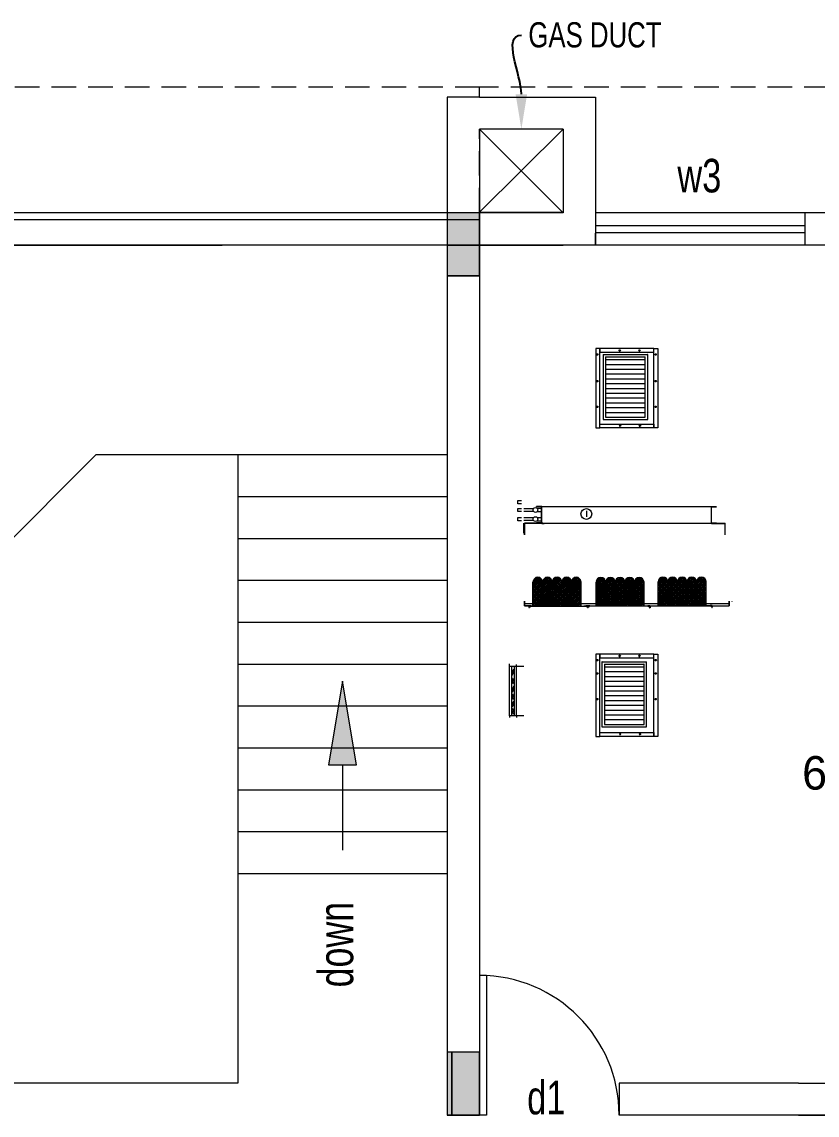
# Model space of a CAD drawing. Header units: metres. Extents: x 191982 to 427160, y -8904 to 80370.
# Drawn here: x 389642 to 395335, y 61042 to 68870 of the extents above; entities that cross this region are included whole.
import ezdxf
from ezdxf import colors
from ezdxf.entities.mleader import LeaderData, LeaderLine
from ezdxf.math import Vec2, Vec3

# ---------------------------------------------------------------- set-up
doc = ezdxf.new("R2010")
doc.units = ezdxf.units.M
doc.header["$LTSCALE"] = 700
doc.header["$MEASUREMENT"] = 0
doc.linetypes.add('DASHDOT', pattern=[1, 0.5, -0.25, 0, -0.25])
doc.linetypes.add('DASHED2', pattern=[0.375, 0.25, -0.125])
doc.layers.get('0').update_dxf_attribs({"lineweight": 9})
for name, color, linetype, lineweight in [('1', 7, 'Continuous', 9), ('3', 3, 'Continuous', 9), ('7', 7, 'Continuous', 9), ('FRM', 7, 'Continuous', 9), ('MAIN GATE', 7, 'Continuous', 9), ('NEW PLANS', 7, 'Continuous', 9), ('PLAN', 7, 'Continuous', 9)]:
    doc.layers.add(name, color=color, linetype=linetype, lineweight=lineweight)
doc.styles.add('RVR', font='MOD20.TTF')
doc.styles.get("Standard").update_dxf_attribs({"font": 'swisscl.ttf'})

# ---------------------------------------------------------------- blocks, each defined once
blk = doc.blocks.new('ARR')
at = {"layer": 'PLAN'}
blk.add_hatch(color=256, dxfattribs=at).paths.add_polyline_path([(0, 0), (-0.6, 0.1), (-0.6, -0.1)])
blk.add_line((-0.6, 0), (-1.2122, 0))
blk.add_lwpolyline([(0, 0), (-0.6, 0.1), (-0.6, -0.1), (0, 0)])

msp = doc.modelspace()

# ---------------------------------------------------------------- hatches: boundary and pattern name
at = {"layer": '1'}
h = msp.add_hatch(dxfattribs=at)
h.set_pattern_fill('ANSI37', color=253, scale=72.1875, angle=90, style=0)
h.set_pattern_definition([(135, (392608.643, 57815.803), (-6.380534, -6.380534), []), (225, (392608.643, 57815.803), (6.380534, -6.380534), [])])
h.paths.add_polyline_path([(393369.808, 64686.52), (393369.808, 64858.656)], flags=17)
h.paths.add_polyline_path([(393438.558, 64686.52), (393438.558, 64858.656)], flags=17)
h.paths.add_polyline_path([(393507.308, 64686.52), (393507.308, 64858.656)], flags=17)
h.paths.add_polyline_path([(393576.058, 64686.52), (393576.058, 64858.656)], flags=17)
edge = h.paths.add_edge_path()
edge.add_arc((393472.933, 64858.656), 34.375, 360, 540)
edge.add_arc((393404.183, 64858.656), 34.375, 360, 540)
edge.add_arc((393335.433, 64858.656), 34.375, 360, 540)
edge.add_line((393301.058, 64686.52), (393301.058, 64858.656))
edge.add_line((393644.808, 64686.52), (393644.808, 64858.656))
edge.add_arc((393610.433, 64858.656), 34.375, 360, 540)
edge.add_arc((393541.683, 64858.656), 34.375, 360, 540)
edge.add_line((393293.495, 64686.52), (393658.361, 64686.52))
at = {"layer": '3'}
for points in [[(393326.403, 65281.292), (393326.403, 65282.667), (393362.095, 65282.667), (393362.095, 65398.194), (393326.403, 65398.194), (393326.403, 65399.569), (393363.47, 65399.569), (393363.47, 65281.292)], [(393326.403, 65281.292), (393326.403, 65282.667), (393362.095, 65282.667), (393362.095, 65398.194), (393326.403, 65398.194), (393326.403, 65399.569), (393363.47, 65399.569), (393363.47, 65281.292)], [(394615.274, 65281.292), (394615.274, 65282.667), (394579.582, 65282.667), (394579.582, 65398.194), (394615.274, 65398.194), (394615.274, 65399.569), (394578.207, 65399.569), (394578.207, 65281.292)]]:
    msp.add_hatch(color=5, dxfattribs=at).paths.add_polyline_path(points)
at = {"layer": 'NEW PLANS'}
for points in [[(392687.772, 67271.692), (392917.772, 67271.692), (392917.772, 67501.692), (392687.772, 67501.692)], [(392687.772, 67271.692), (392917.772, 67271.692), (392917.772, 67501.692), (392687.772, 67501.692)], [(392687.772, 67271.692), (392917.772, 67271.692), (392917.772, 67501.692), (392687.772, 67501.692)], [(392687.772, 67271.692), (392917.772, 67271.692), (392917.772, 67501.692), (392687.772, 67501.692)], [(392687.772, 67271.692), (392687.772, 67051.692), (392917.772, 67051.692), (392917.772, 67271.692)], [(392687.772, 67271.692), (392687.772, 67051.692), (392917.772, 67051.692), (392917.772, 67271.692)], [(392687.772, 67271.692), (392687.772, 67051.692), (392917.772, 67051.692), (392917.772, 67271.692)], [(392687.772, 67271.692), (392687.772, 67051.692), (392917.772, 67051.692), (392917.772, 67271.692)], [(392687.772, 61261.692), (392917.772, 61261.692), (392917.772, 61491.692), (392687.772, 61491.692)], [(392687.772, 61261.692), (392917.772, 61261.692), (392917.772, 61491.692), (392687.772, 61491.692)], [(392687.772, 61261.692), (392687.772, 61041.692), (392917.772, 61041.692), (392917.772, 61261.692)], [(392687.772, 61261.692), (392687.772, 61041.692), (392917.772, 61041.692), (392917.772, 61261.692)]]:
    msp.add_hatch(color=256, dxfattribs=at).paths.add_polyline_path(points)

# ---------------------------------------------------------------- linework, layer by layer
for p, q in [((393803.41, 66487.74), (393803.41, 66022.392)), ((393803.608, 66487.707), (393803.608, 66022.359)), ((393803.754, 66488.084), (394121.65, 66488.084)), ((393803.952, 66488.051), (394121.847, 66488.051)), ((393820.598, 66470.896), (393820.598, 66039.579)), ((393820.598, 66470.896), (394104.462, 66470.896)), ((393820.795, 66470.863), (394104.66, 66470.863)), ((393820.795, 66470.863), (393820.795, 66039.547)), ((394103.853, 66470.896), (394103.853, 66470.896)), ((394104.051, 66470.863), (394104.051, 66470.863)), ((394104.806, 66039.236), (394104.806, 66470.552)), ((394105.004, 66039.203), (394105.004, 66470.52)), ((394121.994, 66022.392), (394121.994, 66487.74)), ((394122.191, 66022.359), (394122.191, 66487.707)), ((393820.942, 66451.736), (394104.806, 66451.736)), ((393820.942, 66417.361), (394104.806, 66417.361)), ((393820.942, 66382.986), (394104.806, 66382.986)), ((393820.942, 66348.611), (394104.806, 66348.611)), ((393820.942, 66314.236), (394104.806, 66314.236)), ((393820.942, 66279.861), (394104.806, 66279.861)), ((393820.942, 66245.486), (394104.806, 66245.486)), ((393820.942, 66211.111), (394104.806, 66211.111)), ((393820.942, 66176.736), (394104.806, 66176.736)), ((393820.942, 66142.361), (394104.806, 66142.361)), ((393820.942, 66107.986), (394104.806, 66107.986)), ((393820.942, 66073.611), (394104.806, 66073.611)), ((393803.754, 66022.048), (394121.65, 66022.048)), ((393803.952, 66022.015), (394121.847, 66022.015)), ((393820.942, 66039.236), (394104.806, 66039.236)), ((393821.139, 66039.203), (394105.004, 66039.203)), ((393192.41, 65441.891), (393217.726, 65441.891)), ((393192.41, 65420.014), (393192.41, 65441.891)), ((393217.726, 65420.014), (393192.41, 65420.014)), ((393193.097, 65385.938), (393217.726, 65385.943)), ((393193.097, 65363.729), (393193.097, 65385.938)), ((393235.076, 65385.942), (393305.576, 65385.956)), ((393326.403, 65398.194), (393326.403, 65399.569)), ((393326.403, 65398.194), (393326.403, 65399.569)), ((393330.767, 65387.201), (393363.47, 65387.201)), ((393217.726, 65363.729), (393193.097, 65363.729)), ((393193.143, 65320.444), (393217.772, 65320.449)), ((393193.143, 65298.235), (393193.143, 65320.444)), ((393217.772, 65298.235), (393193.143, 65298.235)), ((393305.576, 65363.729), (393235.076, 65363.729)), ((393235.076, 65320.779), (393305.576, 65320.794)), ((393305.576, 65298.567), (393235.076, 65298.567)), ((393330.767, 65363.134), (393363.47, 65363.134)), ((393330.767, 65297.969), (393363.47, 65297.969)), ((393235.076, 65209.999), (393235.076, 65281.292)), ((393370.345, 65281.292), (393239.201, 65281.292)), ((393239.201, 65281.292), (393239.201, 65197.624)), ((393241.264, 65197.624), (393241.264, 65279.23)), ((393370.345, 65279.23), (393241.264, 65279.23)), ((393362.095, 65282.667), (393326.403, 65282.667)), ((393326.403, 65281.292), (393326.403, 65282.667)), ((393362.095, 65282.667), (393326.403, 65282.667)), ((393326.403, 65281.292), (393326.403, 65282.667)), ((393363.47, 65281.292), (393326.403, 65281.292)), ((393363.47, 65281.292), (393326.403, 65281.292)), ((393363.47, 65279.23), (393363.47, 65281.292)), ((393363.47, 65279.23), (393363.47, 65281.292)), ((393363.47, 65281.292), (393380.118, 65281.292)), ((393363.47, 65279.23), (393382.181, 65279.23)), ((394578.207, 65281.292), (394615.274, 65281.292)), ((394578.207, 65281.292), (394615.274, 65281.292)), ((394578.207, 65281.292), (394677.758, 65281.292)), ((394578.207, 65279.23), (394578.207, 65281.292)), ((394578.207, 65279.23), (394675.696, 65279.23)), ((394579.582, 65282.667), (394615.274, 65282.667)), ((394615.274, 65281.292), (394615.274, 65282.667)), ((394675.696, 65196.249), (394675.696, 65279.23)), ((394677.772, 65196.249), (394677.758, 65281.292)), ((393241.264, 65197.624), (393239.201, 65197.624)), ((394675.696, 65196.249), (394677.772, 65196.249)), ((393301.058, 64686.52), (393301.058, 64858.656)), ((393369.808, 64686.52), (393369.808, 64858.656)), ((393369.808, 64686.52), (393369.808, 64858.656)), ((393438.558, 64686.52), (393438.558, 64858.656)), ((393438.558, 64686.52), (393438.558, 64858.656)), ((393507.308, 64686.52), (393507.308, 64858.656)), ((393507.308, 64686.52), (393507.308, 64858.656)), ((393576.058, 64686.52), (393576.058, 64858.656)), ((393576.058, 64686.52), (393576.058, 64858.656)), ((393644.808, 64686.52), (393644.808, 64858.656)), ((393752.136, 64685.204), (393752.136, 64857.339)), ((393752.136, 64685.204), (393752.136, 64857.339)), ((393820.886, 64685.204), (393820.886, 64857.339)), ((393820.886, 64685.204), (393820.886, 64857.339)), ((393820.886, 64685.204), (393820.886, 64857.339)), ((393820.886, 64685.204), (393820.886, 64857.339)), ((393889.636, 64685.204), (393889.636, 64857.339)), ((393889.636, 64685.204), (393889.636, 64857.339)), ((393889.636, 64685.204), (393889.636, 64857.339)), ((393889.636, 64685.204), (393889.636, 64857.339)), ((393958.386, 64685.204), (393958.386, 64857.339)), ((393958.386, 64685.204), (393958.386, 64857.339)), ((393958.386, 64685.204), (393958.386, 64857.339)), ((393958.386, 64685.204), (393958.386, 64857.339)), ((394027.136, 64685.204), (394027.136, 64857.339)), ((394027.136, 64685.204), (394027.136, 64857.339)), ((394027.136, 64685.204), (394027.136, 64857.339)), ((394027.136, 64685.204), (394027.136, 64857.339)), ((394095.886, 64685.204), (394095.886, 64857.339)), ((394095.886, 64685.204), (394095.886, 64857.339)), ((394197.223, 64687.837), (394197.223, 64859.972)), ((394197.223, 64687.837), (394197.223, 64859.972)), ((394265.973, 64687.837), (394265.973, 64859.972)), ((394265.973, 64687.837), (394265.973, 64859.972)), ((394265.973, 64687.837), (394265.973, 64859.972)), ((394265.973, 64687.837), (394265.973, 64859.972)), ((394334.723, 64687.837), (394334.723, 64859.972)), ((394334.723, 64687.837), (394334.723, 64859.972)), ((394334.723, 64687.837), (394334.723, 64859.972)), ((394334.723, 64687.837), (394334.723, 64859.972)), ((394403.473, 64687.837), (394403.473, 64859.972)), ((394403.473, 64687.837), (394403.473, 64859.972)), ((394403.473, 64687.837), (394403.473, 64859.972)), ((394403.473, 64687.837), (394403.473, 64859.972)), ((394472.223, 64687.837), (394472.223, 64859.972)), ((394472.223, 64687.837), (394472.223, 64859.972)), ((394472.223, 64687.837), (394472.223, 64859.972)), ((394472.223, 64687.837), (394472.223, 64859.972)), ((394540.973, 64687.837), (394540.973, 64859.972)), ((394540.973, 64687.837), (394540.973, 64859.972)), ((393236.334, 64689.813), (393236.334, 64691.6)), ((394709.209, 64689.813), (394709.209, 64691.6)), ((393794.595, 64287.573), (393794.595, 63822.225)), ((393794.793, 64287.54), (393794.793, 63822.192)), ((393794.939, 64287.917), (394112.835, 64287.917)), ((393795.137, 64287.884), (394113.032, 64287.884)), ((393811.783, 64270.729), (393811.783, 63839.412)), ((393811.783, 64270.729), (394095.647, 64270.729)), ((393811.98, 64270.696), (394095.845, 64270.696)), ((393811.98, 64270.696), (393811.98, 63839.38)), ((394095.038, 64270.729), (394095.038, 64270.729)), ((394095.236, 64270.696), (394095.236, 64270.696)), ((394095.991, 63839.069), (394095.991, 64270.385)), ((394096.189, 63839.036), (394096.189, 64270.353)), ((394113.179, 63822.225), (394113.179, 64287.573)), ((394113.376, 63822.192), (394113.376, 64287.54)), ((393812.127, 64251.569), (394095.991, 64251.569)), ((393812.127, 64217.194), (394095.991, 64217.194)), ((393812.127, 64182.819), (394095.991, 64182.819)), ((393812.127, 64148.444), (394095.991, 64148.444)), ((393812.127, 64114.069), (394095.991, 64114.069)), ((393812.127, 64079.694), (394095.991, 64079.694)), ((393812.127, 64045.319), (394095.991, 64045.319)), ((393812.127, 64010.944), (394095.991, 64010.944)), ((393812.127, 63976.569), (394095.991, 63976.569)), ((393812.127, 63942.194), (394095.991, 63942.194)), ((393812.127, 63907.819), (394095.991, 63907.819)), ((393794.939, 63821.881), (394112.835, 63821.881)), ((393795.137, 63821.848), (394113.032, 63821.848)), ((393812.127, 63873.444), (394095.991, 63873.444)), ((393812.127, 63839.069), (394095.991, 63839.069)), ((393812.324, 63839.036), (394096.189, 63839.036))]:
    msp.add_line(p, q)
at = {"color": 0, "ltscale": 500}
for p, q in [((393131.834, 64254.793), (393131.834, 64273.868)), ((393131.834, 64164.184), (393131.834, 64254.793)), ((393183.397, 64254.793), (393183.397, 64269.533)), ((393183.397, 64162.121), (393183.397, 64254.793)), ((393183.397, 63901.59), (393131.834, 63901.59)), ((393131.834, 63901.59), (393131.834, 63888.699)), ((393234.959, 63901.59), (393183.397, 63901.59)), ((393183.397, 63901.59), (393183.397, 63888.699))]:
    msp.add_line(p, q, dxfattribs=at)
for centre in [(393318.443, 65374.843), (393318.443, 65309.68)]:
    msp.add_circle(centre, 17.002)
for centre, radius, start, end in [((393803.754, 66487.74), 0.344, 90, 180), ((393803.952, 66487.707), 0.344, 90, 180), ((394104.462, 66470.552), 0.344, 0, 90), ((394104.66, 66470.52), 0.344, 0, 90), ((394121.65, 66487.74), 0.344, 0, 90), ((394121.847, 66487.707), 0.344, 0, 90), ((393803.754, 66022.392), 0.344, 180, 270), ((393803.952, 66022.359), 0.344, 180, 270), ((393820.942, 66039.579), 0.344, 180, 270), ((393821.139, 66039.547), 0.344, 180, 270), ((394121.65, 66022.392), 0.344, 270, 0), ((394121.847, 66022.359), 0.344, 270, 0), ((393335.433, 64858.656), 34.375, 0, 180), ((393404.183, 64858.656), 34.375, 0, 180), ((393472.933, 64858.656), 34.375, 0, 180), ((393541.683, 64858.656), 34.375, 0, 180), ((393610.433, 64858.656), 34.375, 0, 180), ((393786.511, 64857.339), 34.375, 0, 180), ((393786.511, 64857.339), 34.375, 0, 180), ((393855.261, 64857.339), 34.375, 0, 180), ((393855.261, 64857.339), 34.375, 0, 180), ((393924.011, 64857.339), 34.375, 0, 180), ((393924.011, 64857.339), 34.375, 0, 180), ((393992.761, 64857.339), 34.375, 0, 180), ((393992.761, 64857.339), 34.375, 0, 180), ((394061.511, 64857.339), 34.375, 0, 180), ((394061.511, 64857.339), 34.375, 0, 180), ((394231.598, 64859.972), 34.375, 0, 180), ((394231.598, 64859.972), 34.375, 0, 180), ((394300.348, 64859.972), 34.375, 0, 180), ((394300.348, 64859.972), 34.375, 0, 180), ((394369.098, 64859.972), 34.375, 0, 180), ((394369.098, 64859.972), 34.375, 0, 180), ((394437.848, 64859.972), 34.375, 0, 180), ((394437.848, 64859.972), 34.375, 0, 180), ((394506.598, 64859.972), 34.375, 0, 180), ((394506.598, 64859.972), 34.375, 0, 180), ((393794.939, 64287.573), 0.344, 90, 180), ((393795.137, 64287.54), 0.344, 90, 180), ((394095.647, 64270.385), 0.344, 0, 90), ((394095.845, 64270.353), 0.344, 0, 90), ((394112.835, 64287.573), 0.344, 0, 90), ((394113.032, 64287.54), 0.344, 0, 90), ((393794.939, 63822.225), 0.344, 180, 270), ((393795.137, 63822.192), 0.344, 180, 270), ((393812.127, 63839.412), 0.344, 180, 270), ((393812.324, 63839.38), 0.344, 180, 270), ((394112.835, 63822.225), 0.344, 270, 0), ((394113.032, 63822.192), 0.344, 270, 0)]:
    msp.add_arc(centre, radius, start, end)
at = {"layer": '1', "color": 253}
for p, q in [((393789.619, 64891.573), (393752.136, 64854.09)), ((393799.834, 64889.027), (393752.136, 64841.329)), ((393807.854, 64884.286), (393752.136, 64828.568)), ((393814.131, 64877.802), (393752.136, 64815.807)), ((393818.643, 64869.553), (393752.136, 64803.046)), ((393820.846, 64858.995), (393752.136, 64790.284)), ((393820.886, 64781.591), (393752.136, 64850.341)), ((393820.886, 64846.273), (393752.136, 64777.523)), ((393820.886, 64768.83), (393752.136, 64837.58)), ((393820.886, 64833.512), (393752.136, 64764.762)), ((393889.636, 64825.696), (393752.136, 64688.196)), ((393820.886, 64756.069), (393752.136, 64824.819)), ((393820.886, 64820.751), (393752.136, 64752.001)), ((393820.886, 64794.352), (393752.554, 64862.684)), ((393775.023, 64889.738), (393754.112, 64868.827)), ((393820.886, 64807.113), (393755.607, 64872.392)), ((393820.886, 64819.874), (393760.708, 64880.052)), ((393820.886, 64832.635), (393767.525, 64885.996)), ((393820.886, 64845.396), (393776.162, 64890.12)), ((393820.876, 64858.167), (393787.339, 64891.704)), ((393814.478, 64877.326), (393806.497, 64885.307)), ((393864.937, 64890.324), (393820.886, 64846.273)), ((393873.714, 64886.341), (393820.886, 64833.512)), ((393880.649, 64880.514), (393820.886, 64820.751)), ((393885.873, 64872.977), (393820.886, 64807.99)), ((393889.091, 64863.434), (393820.886, 64795.229)), ((393889.636, 64851.218), (393820.886, 64782.468)), ((393889.636, 64776.646), (393820.886, 64845.396)), ((393889.636, 64838.457), (393820.886, 64769.707)), ((393889.636, 64763.885), (393820.886, 64832.635)), ((393889.636, 64751.124), (393820.886, 64819.874)), ((393889.636, 64789.407), (393820.895, 64858.148)), ((393853.522, 64891.67), (393820.93, 64859.079)), ((393889.636, 64802.168), (393822.892, 64868.912)), ((393889.636, 64814.929), (393827.271, 64877.294)), ((393889.636, 64827.69), (393833.432, 64883.894)), ((393889.636, 64840.452), (393841.325, 64888.763)), ((393889.636, 64853.213), (393851.356, 64891.492)), ((393888.095, 64867.514), (393865.435, 64890.174)), ((393929.664, 64891.246), (393889.636, 64851.218)), ((393939.304, 64888.125), (393889.636, 64838.457)), ((393946.913, 64882.974), (393889.636, 64825.696)), ((393952.809, 64876.108), (393889.636, 64812.935)), ((393956.876, 64867.414), (393889.636, 64800.174)), ((393958.386, 64856.163), (393889.636, 64787.413)), ((393958.386, 64784.463), (393889.636, 64853.213)), ((393958.386, 64843.402), (393889.636, 64774.652)), ((393958.386, 64771.702), (393889.636, 64840.452)), ((393958.386, 64830.641), (393889.636, 64761.891)), ((393958.386, 64758.94), (393889.636, 64827.69)), ((393916.552, 64890.895), (393890.455, 64864.798)), ((393958.386, 64797.224), (393890.521, 64865.089)), ((393958.386, 64809.985), (393894.097, 64874.274)), ((393958.386, 64822.746), (393899.595, 64881.537)), ((393958.386, 64835.507), (393906.798, 64887.094)), ((393958.386, 64848.268), (393915.908, 64890.746)), ((393958.162, 64861.252), (393927.924, 64891.491)), ((393993.918, 64891.695), (393958.386, 64856.163)), ((394004.597, 64889.612), (393958.386, 64843.402)), ((394012.924, 64885.179), (393958.386, 64830.641)), ((394019.477, 64878.97), (393958.386, 64817.88)), ((394024.293, 64871.026), (393958.386, 64805.118)), ((394026.949, 64860.92), (393958.386, 64792.357)), ((394027.136, 64848.346), (393958.386, 64779.596)), ((394027.136, 64779.518), (393958.386, 64848.268)), ((394027.136, 64835.585), (393958.386, 64766.835)), ((394095.886, 64698.007), (393958.386, 64835.507)), ((394027.136, 64822.824), (393958.386, 64754.074)), ((394095.886, 64685.246), (393958.386, 64822.746)), ((394027.136, 64792.279), (393958.565, 64860.849)), ((394027.136, 64805.04), (393961.204, 64870.971)), ((393977.703, 64888.241), (393961.859, 64872.397)), ((394027.136, 64817.801), (393966.01, 64878.927)), ((394027.136, 64830.562), (393972.552, 64885.146)), ((394027.136, 64843.323), (393980.868, 64889.591)), ((394027.136, 64856.084), (393991.528, 64891.692)), ((394023.736, 64872.245), (394007.667, 64888.314)), ((394069.55, 64890.761), (394027.136, 64848.346)), ((394078.674, 64887.123), (394027.136, 64835.585)), ((394085.887, 64881.576), (394027.136, 64822.824)), ((394091.397, 64874.324), (394027.136, 64810.063)), ((394094.986, 64865.152), (394027.136, 64797.302)), ((394095.886, 64787.334), (394027.136, 64856.084)), ((394095.886, 64853.291), (394027.136, 64784.541)), ((394095.886, 64774.573), (394027.136, 64843.323)), ((394095.886, 64840.53), (394027.136, 64771.78)), ((394095.886, 64761.812), (394027.136, 64830.562)), ((394095.886, 64827.769), (394027.136, 64759.019)), ((394057.509, 64891.481), (394027.369, 64861.341)), ((394095.886, 64800.095), (394028.627, 64867.354)), ((394095.886, 64812.856), (394032.681, 64876.061)), ((394095.886, 64825.618), (394038.567, 64882.937)), ((394095.886, 64838.379), (394046.165, 64888.099)), ((394095.886, 64851.14), (394055.79, 64891.235)), ((394095.089, 64864.698), (394068.869, 64890.918)), ((394234.707, 64894.206), (394197.223, 64856.723)), ((394244.922, 64891.66), (394197.223, 64843.962)), ((394252.941, 64886.919), (394197.223, 64831.201)), ((394259.219, 64880.435), (394197.223, 64818.44)), ((394263.73, 64872.186), (394197.223, 64805.679)), ((394265.933, 64861.628), (394197.223, 64792.918)), ((394265.973, 64784.224), (394197.223, 64852.974)), ((394265.973, 64848.906), (394197.223, 64780.156)), ((394265.973, 64771.463), (394197.223, 64840.213)), ((394265.973, 64836.145), (394197.223, 64767.395)), ((394334.723, 64828.329), (394197.223, 64690.829)), ((394265.973, 64758.702), (394197.223, 64827.452)), ((394265.973, 64823.384), (394197.223, 64754.634)), ((394265.973, 64796.985), (394197.641, 64865.317)), ((394220.11, 64892.371), (394199.2, 64871.46)), ((394265.973, 64809.746), (394200.694, 64875.025)), ((394265.973, 64822.507), (394205.796, 64882.685)), ((394265.973, 64835.268), (394212.613, 64888.629)), ((394265.973, 64848.029), (394221.25, 64892.753)), ((394265.963, 64860.8), (394232.426, 64894.337)), ((394259.566, 64879.959), (394251.585, 64887.94)), ((394310.024, 64892.957), (394265.973, 64848.906)), ((394318.802, 64888.974), (394265.973, 64836.145)), ((394325.736, 64883.147), (394265.973, 64823.384)), ((394330.96, 64875.61), (394265.973, 64810.623)), ((394334.179, 64866.067), (394265.973, 64797.862)), ((394334.723, 64853.851), (394265.973, 64785.101)), ((394334.723, 64779.279), (394265.973, 64848.029)), ((394334.723, 64841.09), (394265.973, 64772.34)), ((394334.723, 64766.518), (394265.973, 64835.268)), ((394334.723, 64753.757), (394265.973, 64822.507)), ((394334.723, 64792.04), (394265.983, 64860.781)), ((394298.609, 64894.303), (394266.017, 64861.712)), ((394334.723, 64804.801), (394267.98, 64871.545)), ((394334.723, 64817.562), (394272.358, 64879.927)), ((394334.723, 64830.323), (394278.52, 64886.527)), ((394334.723, 64843.085), (394286.412, 64891.396)), ((394334.723, 64855.846), (394296.444, 64894.125)), ((394333.183, 64870.147), (394310.523, 64892.807)), ((394374.752, 64893.879), (394334.723, 64853.851)), ((394384.391, 64890.758), (394334.723, 64841.09)), ((394392.001, 64885.607), (394334.723, 64828.329)), ((394397.897, 64878.741), (394334.723, 64815.568)), ((394401.964, 64870.047), (394334.723, 64802.807)), ((394403.473, 64858.796), (394334.723, 64790.046)), ((394403.473, 64787.096), (394334.723, 64855.846)), ((394403.473, 64846.035), (394334.723, 64777.285)), ((394403.473, 64774.335), (394334.723, 64843.085)), ((394403.473, 64833.274), (394334.723, 64764.524)), ((394403.473, 64761.573), (394334.723, 64830.323)), ((394403.473, 64820.513), (394334.723, 64751.763)), ((394361.64, 64893.528), (394335.542, 64867.431)), ((394403.473, 64799.857), (394335.608, 64867.722)), ((394403.473, 64812.618), (394339.184, 64876.907)), ((394403.473, 64825.379), (394344.683, 64884.17)), ((394403.473, 64838.14), (394351.886, 64889.727)), ((394403.473, 64850.901), (394360.996, 64893.379)), ((394403.25, 64863.885), (394373.011, 64894.124)), ((394439.005, 64894.328), (394403.473, 64858.796)), ((394449.684, 64892.245), (394403.473, 64846.035)), ((394458.012, 64887.812), (394403.473, 64833.274)), ((394464.564, 64881.603), (394403.473, 64820.513)), ((394469.381, 64873.659), (394403.473, 64807.751)), ((394472.036, 64863.553), (394403.473, 64794.99)), ((394472.223, 64850.979), (394403.473, 64782.229)), ((394472.223, 64782.151), (394403.473, 64850.901)), ((394472.223, 64838.218), (394403.473, 64769.468)), ((394540.973, 64700.64), (394403.473, 64838.14)), ((394472.223, 64825.457), (394403.473, 64756.707)), ((394540.973, 64687.879), (394403.473, 64825.379)), ((394472.223, 64794.912), (394403.653, 64863.482)), ((394472.223, 64807.673), (394406.292, 64873.604)), ((394422.79, 64890.874), (394406.947, 64875.031)), ((394472.223, 64820.434), (394411.097, 64881.56)), ((394472.223, 64833.195), (394417.639, 64887.779)), ((394472.223, 64845.956), (394425.955, 64892.224)), ((394472.223, 64858.717), (394436.615, 64894.325)), ((394468.823, 64874.879), (394452.755, 64890.947)), ((394514.638, 64893.394), (394472.223, 64850.979)), ((394523.761, 64889.756), (394472.223, 64838.218)), ((394530.975, 64884.209), (394472.223, 64825.457)), ((394536.484, 64876.957), (394472.223, 64812.696)), ((394540.074, 64867.785), (394472.223, 64799.935)), ((394540.973, 64789.967), (394472.223, 64858.717)), ((394540.973, 64855.924), (394472.223, 64787.174)), ((394540.973, 64777.206), (394472.223, 64845.956)), ((394540.973, 64843.163), (394472.223, 64774.413)), ((394540.973, 64764.445), (394472.223, 64833.195)), ((394540.973, 64830.402), (394472.223, 64761.652)), ((394540.973, 64751.684), (394472.223, 64820.434)), ((394502.597, 64894.114), (394472.457, 64863.974)), ((394540.973, 64802.728), (394473.715, 64869.987)), ((394540.973, 64815.49), (394477.769, 64878.694)), ((394540.973, 64828.251), (394483.654, 64885.57)), ((394540.973, 64841.012), (394491.253, 64890.732)), ((394540.973, 64853.773), (394500.878, 64893.868)), ((394540.177, 64867.331), (394513.957, 64893.551)), ((393820.886, 64743.308), (393752.136, 64812.058)), ((393820.886, 64807.99), (393752.136, 64739.24)), ((393820.886, 64730.547), (393752.136, 64799.297)), ((393820.886, 64795.229), (393752.136, 64726.479)), ((393820.886, 64717.786), (393752.136, 64786.536)), ((393820.886, 64782.468), (393752.136, 64713.718)), ((393820.886, 64705.024), (393752.136, 64773.774)), ((393820.886, 64769.707), (393752.136, 64700.957)), ((393820.886, 64692.263), (393752.136, 64761.013)), ((393815.185, 64685.204), (393752.136, 64748.252)), ((393820.886, 64744.185), (393761.904, 64685.204)), ((393889.636, 64812.935), (393820.886, 64744.185)), ((393889.636, 64738.363), (393820.886, 64807.113)), ((393889.636, 64800.174), (393820.886, 64731.424)), ((393889.636, 64725.602), (393820.886, 64794.352)), ((393889.636, 64787.413), (393820.886, 64718.663)), ((393889.636, 64712.841), (393820.886, 64781.591)), ((393889.636, 64774.652), (393820.886, 64705.902)), ((393889.636, 64700.08), (393820.886, 64768.83)), ((393889.636, 64761.891), (393820.886, 64693.141)), ((393889.636, 64687.319), (393820.886, 64756.069)), ((393878.99, 64685.204), (393820.886, 64743.308)), ((393889.636, 64749.13), (393825.71, 64685.204)), ((393958.386, 64817.88), (393889.636, 64749.13)), ((393958.386, 64746.179), (393889.636, 64814.929)), ((393958.386, 64805.118), (393889.636, 64736.368)), ((393958.386, 64733.418), (393889.636, 64802.168)), ((393958.386, 64792.357), (393889.636, 64723.607)), ((393958.386, 64720.657), (393889.636, 64789.407)), ((393958.386, 64779.596), (393889.636, 64710.846)), ((393958.386, 64707.896), (393889.636, 64776.646)), ((393958.386, 64766.835), (393889.636, 64698.085)), ((393958.386, 64695.135), (393889.636, 64763.885)), ((393958.386, 64754.074), (393889.636, 64685.324)), ((393955.556, 64685.204), (393889.636, 64751.124)), ((393958.386, 64741.313), (393902.276, 64685.204)), ((394027.136, 64810.063), (393958.386, 64741.313)), ((394027.136, 64741.235), (393958.386, 64809.985)), ((394027.136, 64797.302), (393958.386, 64728.552)), ((394027.136, 64728.474), (393958.386, 64797.224)), ((394027.136, 64784.541), (393958.386, 64715.791)), ((394027.136, 64715.713), (393958.386, 64784.463)), ((394027.136, 64771.78), (393958.386, 64703.03)), ((394027.136, 64702.952), (393958.386, 64771.702)), ((394027.136, 64759.019), (393958.386, 64690.269)), ((394027.136, 64690.19), (393958.386, 64758.94)), ((394019.362, 64685.204), (393958.386, 64746.179)), ((394027.136, 64746.258), (393966.081, 64685.204)), ((394095.886, 64749.051), (394027.136, 64817.801)), ((394095.886, 64815.008), (394027.136, 64746.258)), ((394095.886, 64736.29), (394027.136, 64805.04)), ((394095.886, 64802.247), (394027.136, 64733.497)), ((394095.886, 64723.529), (394027.136, 64792.279)), ((394095.886, 64789.486), (394027.136, 64720.736)), ((394095.886, 64710.768), (394027.136, 64779.518)), ((394095.886, 64776.725), (394027.136, 64707.975)), ((394095.886, 64763.964), (394027.136, 64695.214)), ((394083.167, 64685.204), (394027.136, 64741.235)), ((394095.886, 64751.202), (394029.887, 64685.204)), ((394265.973, 64745.941), (394197.223, 64814.691)), ((394265.973, 64810.623), (394197.223, 64741.873)), ((394265.973, 64733.18), (394197.223, 64801.93)), ((394265.973, 64797.862), (394197.223, 64729.112)), ((394265.973, 64720.419), (394197.223, 64789.169)), ((394265.973, 64785.101), (394197.223, 64716.351)), ((394265.973, 64707.657), (394197.223, 64776.407)), ((394265.973, 64772.34), (394197.223, 64703.59)), ((394265.973, 64694.896), (394197.223, 64763.646)), ((394260.272, 64687.837), (394197.223, 64750.885)), ((394265.973, 64746.818), (394206.992, 64687.837)), ((394334.723, 64815.568), (394265.973, 64746.818)), ((394334.723, 64740.996), (394265.973, 64809.746)), ((394334.723, 64802.807), (394265.973, 64734.057)), ((394334.723, 64728.235), (394265.973, 64796.985)), ((394334.723, 64790.046), (394265.973, 64721.296)), ((394334.723, 64715.474), (394265.973, 64784.224)), ((394334.723, 64777.285), (394265.973, 64708.535)), ((394334.723, 64702.713), (394265.973, 64771.463)), ((394334.723, 64764.524), (394265.973, 64695.774)), ((394334.723, 64689.952), (394265.973, 64758.702)), ((394324.077, 64687.837), (394265.973, 64745.941)), ((394334.723, 64751.763), (394270.797, 64687.837)), ((394403.473, 64748.812), (394334.723, 64817.562)), ((394403.473, 64807.751), (394334.723, 64739.001)), ((394403.473, 64736.051), (394334.723, 64804.801)), ((394403.473, 64794.99), (394334.723, 64726.24)), ((394403.473, 64723.29), (394334.723, 64792.04)), ((394403.473, 64782.229), (394334.723, 64713.479)), ((394403.473, 64710.529), (394334.723, 64779.279)), ((394403.473, 64769.468), (394334.723, 64700.718)), ((394403.473, 64697.768), (394334.723, 64766.518)), ((394403.473, 64756.707), (394334.723, 64687.957)), ((394400.644, 64687.837), (394334.723, 64753.757)), ((394387.883, 64687.837), (394334.723, 64740.996)), ((394403.473, 64743.946), (394347.364, 64687.837)), ((394472.223, 64812.696), (394403.473, 64743.946)), ((394472.223, 64743.868), (394403.473, 64812.618)), ((394472.223, 64799.935), (394403.473, 64731.185)), ((394472.223, 64731.107), (394403.473, 64799.857)), ((394472.223, 64787.174), (394403.473, 64718.424)), ((394472.223, 64718.346), (394403.473, 64787.096)), ((394472.223, 64774.413), (394403.473, 64705.663)), ((394472.223, 64705.585), (394403.473, 64774.335)), ((394472.223, 64761.652), (394403.473, 64692.902)), ((394472.223, 64692.823), (394403.473, 64761.573)), ((394464.449, 64687.837), (394403.473, 64748.812)), ((394472.223, 64748.891), (394411.169, 64687.837)), ((394540.973, 64817.641), (394472.223, 64748.891)), ((394540.973, 64738.923), (394472.223, 64807.673)), ((394540.973, 64804.88), (394472.223, 64736.13)), ((394540.973, 64726.162), (394472.223, 64794.912)), ((394540.973, 64792.119), (394472.223, 64723.369)), ((394540.973, 64713.401), (394472.223, 64782.151)), ((394540.973, 64779.358), (394472.223, 64710.608)), ((394540.973, 64766.597), (394472.223, 64697.847)), ((394528.255, 64687.837), (394472.223, 64743.868)), ((394540.973, 64753.835), (394474.974, 64687.837)), ((394540.973, 64741.074), (394487.735, 64687.837)), ((393802.423, 64685.204), (393752.136, 64735.491)), ((393789.662, 64685.204), (393752.136, 64722.73)), ((393776.901, 64685.204), (393752.136, 64709.969)), ((393820.886, 64731.424), (393774.665, 64685.204)), ((393820.886, 64718.663), (393787.427, 64685.204)), ((393820.886, 64705.902), (393800.188, 64685.204)), ((393866.229, 64685.204), (393820.886, 64730.547)), ((393853.468, 64685.204), (393820.886, 64717.786)), ((393840.707, 64685.204), (393820.886, 64705.024)), ((393889.636, 64736.368), (393838.471, 64685.204)), ((393889.636, 64723.607), (393851.232, 64685.204)), ((393889.636, 64710.846), (393863.993, 64685.204)), ((393942.795, 64685.204), (393889.636, 64738.363)), ((393930.034, 64685.204), (393889.636, 64725.602)), ((393917.273, 64685.204), (393889.636, 64712.841)), ((393958.386, 64728.552), (393915.037, 64685.204)), ((393958.386, 64715.791), (393927.798, 64685.204)), ((393958.386, 64703.03), (393940.559, 64685.204)), ((394006.601, 64685.204), (393958.386, 64733.418)), ((393993.84, 64685.204), (393958.386, 64720.657)), ((393981.078, 64685.204), (393958.386, 64707.896)), ((394027.136, 64733.497), (393978.843, 64685.204)), ((394027.136, 64720.736), (393991.604, 64685.204)), ((394027.136, 64707.975), (394004.365, 64685.204)), ((394070.406, 64685.204), (394027.136, 64728.474)), ((394057.645, 64685.204), (394027.136, 64715.713)), ((394044.884, 64685.204), (394027.136, 64702.952)), ((394095.886, 64738.441), (394042.648, 64685.204)), ((394095.886, 64725.68), (394055.409, 64685.204)), ((394095.886, 64712.919), (394068.17, 64685.204)), ((394247.511, 64687.837), (394197.223, 64738.124)), ((394234.75, 64687.837), (394197.223, 64725.363)), ((394221.989, 64687.837), (394197.223, 64712.602)), ((394265.973, 64734.057), (394219.753, 64687.837)), ((394265.973, 64721.296), (394232.514, 64687.837)), ((394265.973, 64708.535), (394245.275, 64687.837)), ((394311.316, 64687.837), (394265.973, 64733.18)), ((394298.555, 64687.837), (394265.973, 64720.419)), ((394285.794, 64687.837), (394265.973, 64707.657)), ((394334.723, 64739.001), (394283.558, 64687.837)), ((394334.723, 64726.24), (394296.319, 64687.837)), ((394334.723, 64713.479), (394309.081, 64687.837)), ((394375.122, 64687.837), (394334.723, 64728.235)), ((394362.361, 64687.837), (394334.723, 64715.474)), ((394403.473, 64731.185), (394360.125, 64687.837)), ((394403.473, 64718.424), (394372.886, 64687.837)), ((394403.473, 64705.663), (394385.647, 64687.837)), ((394451.688, 64687.837), (394403.473, 64736.051)), ((394438.927, 64687.837), (394403.473, 64723.29)), ((394426.166, 64687.837), (394403.473, 64710.529)), ((394472.223, 64736.13), (394423.93, 64687.837)), ((394472.223, 64723.369), (394436.691, 64687.837)), ((394472.223, 64710.608), (394449.452, 64687.837)), ((394515.493, 64687.837), (394472.223, 64731.107)), ((394502.732, 64687.837), (394472.223, 64718.346)), ((394489.971, 64687.837), (394472.223, 64705.585)), ((394540.973, 64728.313), (394500.497, 64687.837)), ((394540.973, 64715.552), (394513.258, 64687.837))]:
    msp.add_line(p, q, dxfattribs=at)
at = {"layer": '3', "color": 5}
for p, q in [((393363.47, 65399.569), (393326.403, 65399.569)), ((393363.47, 65399.569), (393326.403, 65399.569)), ((393363.47, 65399.569), (393326.403, 65399.569)), ((393362.095, 65398.194), (393326.403, 65398.194)), ((393362.095, 65398.194), (393326.403, 65398.194)), ((393362.095, 65282.667), (393362.095, 65398.194)), ((393363.47, 65281.292), (393363.47, 65399.709)), ((393363.47, 65399.569), (394578.207, 65399.569)), ((393363.47, 65281.292), (393363.47, 65399.569)), ((393363.47, 65281.292), (393363.47, 65399.569)), ((393686.782, 65324.647), (393686.782, 65369.237)), ((394578.207, 65281.292), (394578.207, 65399.569)), ((394578.207, 65399.569), (394615.274, 65399.569)), ((394578.207, 65399.569), (394615.274, 65399.569)), ((394579.582, 65398.194), (394615.274, 65398.194)), ((393330.767, 65320.925), (393363.47, 65320.925)), ((393363.47, 65281.292), (393326.403, 65281.292)), ((393363.47, 65281.292), (394578.207, 65281.292))]:
    msp.add_line(p, q, dxfattribs=at)
msp.add_circle((393682.997, 65346.291), 38.527, dxfattribs=at)
at = {"layer": '7'}
for p, q in [((393301.058, 64703.158), (393239.153, 64702.996)), ((393301.058, 64703.158), (393239.153, 64702.996)), ((393301.058, 64686.52), (393276.64, 64686.52)), ((393279.872, 64685.145), (393687.109, 64685.145)), ((393301.058, 64686.52), (393665.923, 64686.52)), ((393752.136, 64701.841), (393644.808, 64703.158)), ((393752.136, 64701.841), (393644.808, 64703.158)), ((393690.341, 64686.52), (393665.923, 64686.52)), ((393746.145, 64685.204), (393696.703, 64686.52)), ((394132.197, 64683.829), (393699.935, 64685.145)), ((394111.011, 64685.204), (393746.145, 64685.204)), ((394705.359, 64703.158), (394095.886, 64701.841)), ((394705.359, 64703.158), (394095.886, 64701.841)), ((394135.428, 64685.204), (394111.011, 64685.204)), ((394705.359, 64703.158), (394146.172, 64701.841)), ((394705.359, 64703.158), (394146.172, 64701.841)), ((394705.359, 64703.158), (394146.172, 64701.841)), ((394705.359, 64703.158), (394146.172, 64701.841)), ((394705.359, 64703.158), (394146.172, 64701.841)), ((394705.359, 64703.158), (394146.172, 64701.841)), ((394556.098, 64687.837), (394191.233, 64687.837)), ((394580.516, 64687.837), (394556.098, 64687.837)), ((394727.772, 64720.513), (394726.488, 64721.254))]:
    msp.add_line(p, q, dxfattribs=at)
at = {"layer": '7', "linetype": 'DASHDOT'}
for p, q in [((393279.872, 64686.154), (393279.872, 64678.984)), ((393687.109, 64690.016), (393687.109, 64678.984)), ((393699.935, 64690.016), (393699.935, 64678.984)), ((394132.197, 64688.699), (394132.197, 64677.667)), ((394577.284, 64691.332), (394577.284, 64680.3))]:
    msp.add_line(p, q, dxfattribs=at)
at = {"layer": '7', "color": 0}
for p, q in [((393234.959, 64254.793), (393131.834, 64254.793)), ((393148.334, 64254.793), (393148.334, 63901.59)), ((393161.019, 64211.718), (393155.423, 64217.313)), ((393166.897, 64254.793), (393166.897, 63901.59)), ((393131.834, 63901.59), (393131.834, 64164.184)), ((393161.019, 64153.631), (393155.423, 64148.036)), ((393183.397, 63901.59), (393183.397, 64164.184)), ((393161.019, 64088.612), (393155.423, 64094.207)), ((393161.019, 64041.356), (393155.423, 64035.76)), ((393161.019, 63982.908), (393155.423, 63988.504)), ((393161.019, 63935.653), (393155.423, 63930.057))]:
    msp.add_line(p, q, dxfattribs=at)
at = {"layer": '7'}
for points in [[(393273.459, 64675.864), (393273.459, 64689.614), (393240.184, 64689.452), (393240.184, 64721.919), (393239.153, 64721.919), (393239.153, 64688.421), (393272.428, 64688.583), (393272.428, 64675.864)], [(393275.735, 64683.369), (393275.735, 64677.525), (393274.703, 64677.525), (393274.703, 64684.4), (393281.578, 64684.4), (393281.578, 64683.369)], [(393288.326, 64688.583), (393288.326, 64686.52), (393278.014, 64686.52), (393278.014, 64688.583)], [(393678.655, 64688.583), (393678.655, 64686.52), (393688.967, 64686.52), (393688.967, 64688.583)], [(393691.246, 64683.369), (393691.246, 64677.525), (393692.278, 64677.525), (393692.278, 64684.4), (393685.403, 64684.4), (393685.403, 64683.369)], [(393695.797, 64683.369), (393695.797, 64677.525), (393694.766, 64677.525), (393694.766, 64684.4), (393701.641, 64684.4), (393701.641, 64683.369)], [(393708.389, 64688.583), (393708.389, 64686.52), (393698.076, 64686.52), (393698.076, 64688.583)], [(394123.742, 64687.266), (394123.742, 64685.204), (394134.055, 64685.204), (394134.055, 64687.266)], [(394136.334, 64682.052), (394136.334, 64676.208), (394137.365, 64676.208), (394137.365, 64683.083), (394130.49, 64683.083), (394130.49, 64682.052)], [(394138.609, 64674.547), (394138.609, 64688.297), (394705.359, 64689.614), (394705.359, 64721.559), (394706.391, 64721.559), (394706.391, 64688.583), (394139.641, 64687.266), (394139.641, 64674.547)], [(394568.83, 64689.899), (394568.83, 64687.837), (394579.142, 64687.837), (394579.142, 64689.899)], [(394581.422, 64684.685), (394581.422, 64678.841), (394582.453, 64678.841), (394582.453, 64685.716), (394575.578, 64685.716), (394575.578, 64684.685)]]:
    msp.add_lwpolyline(points, close=True, dxfattribs=at)
for points in [[(393274.834, 64675.864, -0.41421356), (393273.459, 64677.239), (393273.459, 64689.614), (393288.034, 64689.614), (393288.034, 64688.583), (393274.491, 64688.583), (393274.491, 64677.239, 0.41421356), (393274.834, 64676.895), (393275.522, 64676.895, 0.41421356), (393275.866, 64677.239), (393275.866, 64682.739), (393276.897, 64682.739), (393276.897, 64677.239, -0.41421356), (393275.522, 64675.864)], [(393692.147, 64675.864, 0.41421356), (393693.522, 64677.239), (393693.522, 64689.614), (393678.947, 64689.614), (393678.947, 64688.583), (393692.491, 64688.583), (393692.491, 64677.239, -0.41421356), (393692.147, 64676.895), (393691.459, 64676.895, -0.41421356), (393691.116, 64677.239), (393691.116, 64682.739), (393690.084, 64682.739), (393690.084, 64677.239, 0.41421356), (393691.459, 64675.864)], [(393694.897, 64675.864, -0.41421356), (393693.522, 64677.239), (393693.522, 64689.614), (393708.097, 64689.614), (393708.097, 64688.583), (393694.553, 64688.583), (393694.553, 64677.239, 0.41421356), (393694.897, 64676.895), (393695.584, 64676.895, 0.41421356), (393695.928, 64677.239), (393695.928, 64682.739), (393696.959, 64682.739), (393696.959, 64677.239, -0.41421356), (393695.584, 64675.864)], [(394137.234, 64674.547, 0.41421356), (394138.609, 64675.922), (394138.609, 64688.297), (394124.034, 64688.297), (394124.034, 64687.266), (394137.578, 64687.266), (394137.578, 64675.922, -0.41421356), (394137.234, 64675.579), (394136.547, 64675.579, -0.41421356), (394136.203, 64675.922), (394136.203, 64681.422), (394135.172, 64681.422), (394135.172, 64675.922, 0.41421356), (394136.547, 64674.547)], [(394582.322, 64677.18, 0.41421356), (394583.697, 64678.555), (394583.697, 64690.93), (394569.122, 64690.93), (394569.122, 64689.899), (394582.666, 64689.899), (394582.666, 64678.555, -0.41421356), (394582.322, 64678.212), (394581.634, 64678.212, -0.41421356), (394581.291, 64678.555), (394581.291, 64684.055), (394580.259, 64684.055), (394580.259, 64678.555, 0.41421356), (394581.634, 64677.18)]]:
    msp.add_lwpolyline(points, format="xyb", close=True, dxfattribs=at)
at = {"layer": '7', "color": 0}
for points in [[(393163.884, 64230.555, 0.86852774), (393160.765, 64233.674, 0.09612522), (393151.347, 64198.476, 0.86852774), (393154.467, 64195.357, 0.09612522)], [(393163.884, 64134.794, -0.86852774), (393160.765, 64131.675, -0.09612522), (393151.347, 64166.873, -0.86852774), (393154.467, 64169.992, -0.09612522)], [(393163.884, 64107.449, 0.86852774), (393160.765, 64110.568, 0.09612522), (393151.347, 64075.37, 0.86852774), (393154.467, 64072.251, 0.09612522)], [(393163.884, 64022.518, -0.86852774), (393160.765, 64019.399, -0.09612522), (393151.347, 64054.597, -0.86852774), (393154.467, 64057.717, -0.09612522)], [(393163.884, 64001.746, 0.86852774), (393160.765, 64004.865, 0.09612522), (393151.347, 63969.667, 0.86852774), (393154.467, 63966.548, 0.09612522)], [(393163.884, 63916.815, -0.86852774), (393160.765, 63913.696, -0.09612522), (393151.347, 63948.894, -0.86852774), (393154.467, 63952.014, -0.09612522)]]:
    msp.add_lwpolyline(points, format="xyb", close=True, dxfattribs=at)
for centre in [(393158.221, 64214.516), (393158.221, 64150.833), (393158.221, 64091.409), (393158.221, 64038.558), (393158.221, 63985.706), (393158.221, 63932.855)]:
    msp.add_circle(centre, 2.127, dxfattribs=at)
at = {"layer": '7'}
for points in [[(393278.014, 64688.583), (393278.014, 64686.52), (393288.326, 64688.583), (393288.326, 64686.52)], [(393688.967, 64688.583), (393688.967, 64686.52), (393678.655, 64688.583), (393678.655, 64686.52)], [(393698.076, 64688.583), (393698.076, 64686.52), (393708.389, 64688.583), (393708.389, 64686.52)], [(394134.055, 64687.266), (394134.055, 64685.204), (394123.742, 64687.266), (394123.742, 64685.204)], [(394579.142, 64689.899), (394579.142, 64687.837), (394568.83, 64689.899), (394568.83, 64687.837)]]:
    msp.add_solid(points, dxfattribs=at)
at = {"layer": 'FRM', "color": 0}
for p, q in [((393769.569, 66488.094), (393756.518, 66488.094)), ((393762.864, 66480.217), (393762.864, 66495.438)), ((393928.611, 66517.573), (393915.56, 66517.573)), ((393921.907, 66509.695), (393921.907, 66524.917)), ((394069.869, 66517.573), (394056.818, 66517.573)), ((394063.165, 66509.695), (394063.165, 66524.917)), ((394186.603, 66488.094), (394173.552, 66488.094)), ((394179.898, 66480.217), (394179.898, 66495.438)), ((393769.569, 66297.748), (393756.518, 66297.748)), ((393762.864, 66289.87), (393762.864, 66305.092)), ((394186.603, 66297.748), (394173.552, 66297.748)), ((394179.898, 66289.87), (394179.898, 66305.092)), ((393769.569, 66113.222), (393756.518, 66113.222)), ((393762.864, 66105.345), (393762.864, 66120.566)), ((394186.603, 66113.222), (394173.552, 66113.222)), ((394179.898, 66105.345), (394179.898, 66120.566)), ((393925.361, 65970.79), (393925.361, 65986.012)), ((394073.324, 65978.668), (394060.273, 65978.668)), ((394066.619, 65970.79), (394066.619, 65986.012)), ((393769.569, 64300.13), (393756.518, 64300.13)), ((393762.864, 64292.253), (393762.864, 64307.474)), ((393928.611, 64329.609), (393915.56, 64329.609)), ((393921.907, 64321.731), (393921.907, 64336.953)), ((394069.869, 64329.609), (394056.818, 64329.609)), ((394063.165, 64321.731), (394063.165, 64336.953)), ((394186.603, 64300.13), (394173.552, 64300.13)), ((394179.898, 64292.253), (394179.898, 64307.474)), ((393769.569, 64204.774), (393756.518, 64204.774)), ((393762.864, 64196.897), (393762.864, 64212.118)), ((394186.603, 64204.774), (394173.552, 64204.774)), ((394179.898, 64196.897), (394179.898, 64212.118)), ((393769.569, 64020.249), (393756.518, 64020.249)), ((393762.864, 64012.371), (393762.864, 64027.593)), ((394186.603, 64020.249), (394173.552, 64020.249)), ((394179.898, 64012.371), (394179.898, 64027.593)), ((393925.361, 63761.613), (393925.361, 63776.834)), ((394073.324, 63769.49), (394060.273, 63769.49)), ((394066.619, 63761.613), (394066.619, 63776.834))]:
    msp.add_line(p, q, dxfattribs=at)
at = {"layer": 'FRM', "color": 1}
for points in [[(393751.799, 65962.607), (393779.299, 65962.607), (393779.299, 66531.323), (393751.799, 66531.323)], [(394166.245, 66503.823), (394166.245, 66531.323), (393779.299, 66531.323), (393779.299, 66503.823)], [(394193.745, 65962.607), (394166.245, 65962.607), (394166.245, 66531.323), (394193.745, 66531.323)], [(394166.245, 65990.107), (394166.245, 65962.607), (393779.299, 65962.607), (393779.299, 65990.107)], [(393751.799, 63753.43), (393779.299, 63753.43), (393779.299, 64343.359), (393751.799, 64343.359)], [(394166.245, 64315.859), (394166.245, 64343.359), (393779.299, 64343.359), (393779.299, 64315.859)], [(394193.745, 63753.43), (394166.245, 63753.43), (394166.245, 64343.359), (394193.745, 64343.359)], [(394166.245, 63780.93), (394166.245, 63753.43), (393779.299, 63753.43), (393779.299, 63780.93)]]:
    msp.add_lwpolyline(points, close=True, dxfattribs=at)
at = {"layer": 'FRM', "color": 0}
for centre in [(393762.864, 66488.094), (393921.907, 66517.573), (394063.165, 66517.573), (394179.898, 66488.094), (393762.864, 66297.748), (394179.898, 66297.748), (393762.864, 66113.222), (394179.898, 66113.222), (393925.361, 65978.668), (394066.619, 65978.668), (393762.864, 64300.13), (393921.907, 64329.609), (394063.165, 64329.609), (394179.898, 64300.13), (393762.864, 64204.774), (394179.898, 64204.774), (393762.864, 64020.249), (394179.898, 64020.249), (393925.361, 63769.49), (394066.619, 63769.49)]:
    msp.add_circle(centre, 4.469, dxfattribs=at)
at = {"layer": 'MAIN GATE'}
for p, q in [((392917.772, 68331.692), (393747.772, 68331.692)), ((393517.772, 67501.692), (392917.772, 68101.692)), ((392917.772, 67506.692), (393517.772, 68101.692))]:
    msp.add_line(p, q, dxfattribs=at)
at = {"layer": 'NEW PLANS'}
for p, q in [((392917.772, 68331.692), (392687.772, 68331.692)), ((392687.772, 68331.692), (392687.772, 61041.692)), ((393747.772, 68331.692), (393747.772, 67501.692)), ((392687.772, 68101.692), (392687.772, 61041.692)), ((392917.772, 68101.692), (392917.772, 61041.692)), ((393517.772, 68101.692), (392917.772, 68101.692)), ((392917.772, 68101.692), (392917.772, 61041.692)), ((393517.772, 68101.692), (393517.772, 67501.692)), ((393517.772, 67501.692), (389457.772, 67501.692)), ((393517.772, 67501.692), (389457.772, 67501.692)), ((393517.772, 67501.692), (389687.772, 67501.692)), ((393517.772, 67501.692), (389687.772, 67501.692)), ((392917.772, 67506.692), (392917.772, 67276.692)), ((392917.772, 67506.692), (392917.772, 67276.692)), ((392917.772, 67501.692), (392917.772, 66671.692)), ((392917.772, 67501.692), (392917.772, 66521.692)), ((409067.772, 67501.692), (393747.772, 67501.692)), ((409067.772, 67501.692), (393747.772, 67501.692)), ((409067.772, 67501.692), (393747.772, 67501.692)), ((409067.772, 67501.692), (393747.772, 67501.692)), ((393747.772, 67501.692), (393747.772, 67271.692)), ((395247.772, 67501.692), (395247.772, 67271.692)), ((392917.772, 67451.692), (389478.482, 67451.692)), ((393747.772, 67411.692), (395247.772, 67411.692)), ((393747.772, 67361.692), (395247.772, 67361.692)), ((391196.136, 67271.692), (389553.041, 67271.692)), ((391076.136, 67271.692), (389687.772, 67271.692)), ((391076.136, 67271.692), (389687.772, 67271.692)), ((392917.772, 67271.692), (391196.136, 67271.692)), ((392917.772, 67271.692), (391196.136, 67271.692)), ((393517.772, 67271.692), (391196.136, 67271.692)), ((393667.772, 67271.692), (391196.136, 67271.692)), ((400762.772, 67271.692), (393667.772, 67271.692)), ((400762.772, 67271.692), (393667.772, 67271.692)), ((392917.772, 67051.692), (392687.772, 67051.692)), ((392917.772, 67051.692), (392687.772, 67051.692)), ((392917.772, 67051.692), (392687.772, 67051.692)), ((392917.772, 67051.692), (392687.772, 67051.692)), ((387957.772, 63555.103), (390174.361, 65771.692)), ((387957.772, 63555.103), (390174.361, 65771.692)), ((390174.361, 65771.692), (391187.772, 65771.692)), ((390174.361, 65771.692), (391187.772, 65771.692)), ((391187.772, 65771.692), (391187.772, 61271.692)), ((391187.772, 65771.692), (392687.772, 65771.692)), ((391187.772, 65771.692), (391187.772, 61271.692)), ((391187.772, 65771.692), (392687.772, 65771.692)), ((391187.772, 65471.692), (392687.772, 65471.692)), ((391187.772, 65471.692), (392687.772, 65471.692)), ((391187.772, 65171.692), (392687.772, 65171.692)), ((391187.772, 65171.692), (392687.772, 65171.692)), ((391187.772, 64871.692), (392687.772, 64871.692)), ((391187.772, 64871.692), (392687.772, 64871.692)), ((391187.772, 64571.692), (392687.772, 64571.692)), ((391187.772, 64571.692), (392687.772, 64571.692)), ((391187.772, 64271.692), (392687.772, 64271.692)), ((391187.772, 64271.692), (392687.772, 64271.692)), ((391187.772, 63971.692), (392687.772, 63971.692)), ((391187.772, 63971.692), (392687.772, 63971.692)), ((391187.772, 63671.692), (392687.772, 63671.692)), ((391187.772, 63671.692), (392687.772, 63671.692)), ((391187.772, 63371.692), (392687.772, 63371.692)), ((391187.772, 63371.692), (392687.772, 63371.692)), ((391187.772, 63071.692), (392687.772, 63071.692)), ((391187.772, 63071.692), (392687.772, 63071.692)), ((391187.772, 62771.692), (392687.772, 62771.692)), ((391187.772, 62771.692), (392687.772, 62771.692)), ((392967.772, 62040.442), (392967.772, 61041.692)), ((392721.083, 61041.692), (392721.083, 61491.692)), ((392721.083, 61041.692), (392721.083, 61491.692)), ((392721.083, 61491.692), (392721.083, 61041.692)), ((392721.083, 61491.692), (392721.083, 61041.692)), ((392721.083, 61491.692), (392721.083, 61041.692)), ((392721.083, 61491.692), (392721.083, 61041.692)), ((392721.083, 61491.692), (392721.083, 61041.692)), ((392721.083, 61491.692), (392721.083, 61041.692)), ((392721.083, 61491.692), (392721.083, 61041.692)), ((392721.083, 61491.692), (392721.083, 61041.692)), ((392721.083, 61491.692), (392721.083, 61041.692)), ((392721.083, 61491.692), (392721.083, 61041.692)), ((392721.083, 61491.692), (392721.083, 61041.692)), ((392721.083, 61491.692), (392721.083, 61041.692)), ((392721.083, 61491.692), (392721.083, 61041.692)), ((392721.083, 61491.692), (392721.083, 61041.692)), ((392721.083, 61491.692), (392721.083, 61041.692)), ((392721.083, 61491.692), (392721.083, 61041.692)), ((392721.083, 61491.692), (392721.083, 61041.692)), ((392721.083, 61041.692), (392721.083, 61491.692)), ((392721.083, 61041.692), (392721.083, 61491.692)), ((392721.083, 61491.692), (392721.083, 61041.692)), ((392721.083, 61491.692), (392721.083, 61041.692)), ((392721.083, 61491.692), (392721.083, 61041.692)), ((392721.083, 61491.692), (392721.083, 61041.692)), ((392721.083, 61491.692), (392721.083, 61041.692)), ((392721.083, 61491.692), (392721.083, 61041.692)), ((392721.083, 61491.692), (392721.083, 61041.692)), ((392721.083, 61491.692), (392721.083, 61041.692)), ((392721.083, 61491.692), (392721.083, 61041.692)), ((392721.083, 61491.692), (392721.083, 61041.692)), ((392721.083, 61491.692), (392721.083, 61041.692)), ((392721.083, 61491.692), (392721.083, 61041.692)), ((392721.083, 61491.692), (392721.083, 61041.692)), ((392721.083, 61491.692), (392721.083, 61041.692)), ((392721.083, 61491.692), (392721.083, 61041.692)), ((392721.083, 61491.692), (392721.083, 61041.692)), ((392721.083, 61491.692), (392721.083, 61041.692)), ((391187.772, 61271.692), (387957.772, 61271.692)), ((393917.772, 61271.692), (393917.772, 61041.692)), ((395201.083, 61271.692), (393917.772, 61271.692)), ((395201.083, 61271.692), (396181.083, 61271.692)), ((392917.772, 61041.692), (392687.772, 61041.692)), ((392917.772, 61041.692), (392687.772, 61041.692)), ((392687.772, 61041.692), (392917.772, 61041.692)), ((392917.772, 61041.692), (392687.772, 61041.692)), ((392687.772, 61041.692), (392917.772, 61041.692)), ((392917.772, 61041.692), (392687.772, 61041.692)), ((392917.772, 61041.692), (392687.772, 61041.692)), ((392917.772, 61041.692), (392687.772, 61041.692)), ((392917.772, 61041.692), (392687.772, 61041.692)), ((392687.772, 61041.692), (392917.772, 61041.692)), ((392917.772, 61041.692), (392687.772, 61041.692)), ((392687.772, 61041.692), (392917.772, 61041.692)), ((392917.772, 61041.692), (392687.772, 61041.692)), ((392917.772, 61041.692), (392687.772, 61041.692)), ((392967.772, 61041.692), (392917.772, 61041.692)), ((395201.083, 61041.692), (393917.772, 61041.692)), ((396147.772, 61041.692), (395201.083, 61041.692)), ((395201.083, 61041.692), (396147.772, 61041.692)), ((396147.772, 61041.692), (395201.083, 61041.692)), ((395201.083, 61041.692), (396147.772, 61041.692)), ((396181.083, 61041.692), (395201.083, 61041.692)), ((395201.083, 61041.692), (396181.083, 61041.692)), ((396181.083, 61041.692), (395201.083, 61041.692)), ((395201.083, 61041.692), (396181.083, 61041.692))]:
    msp.add_line(p, q, dxfattribs=at)
for points in [[(392917.772, 67501.692), (392687.772, 67501.692), (392687.772, 67051.692), (392917.772, 67051.692)], [(392917.772, 67501.692), (392687.772, 67501.692), (392687.772, 67051.692), (392917.772, 67051.692)], [(392917.772, 67501.692), (392687.772, 67501.692), (392687.772, 67051.692), (392917.772, 67051.692)], [(392917.772, 67501.692), (392687.772, 67501.692), (392687.772, 67051.692), (392917.772, 67051.692)], [(392917.772, 61491.692), (392687.772, 61491.692), (392687.772, 61041.692), (392917.772, 61041.692)], [(392917.772, 61491.692), (392687.772, 61491.692), (392687.772, 61041.692), (392917.772, 61041.692)]]:
    msp.add_lwpolyline(points, close=True, dxfattribs=at)
for points in [[(392917.772, 67506.692), (393517.772, 67506.507)], [(392917.725, 67356.692), (392917.772, 67356.692)], [(392917.725, 67356.692), (392917.772, 67356.692)], [(386457.772, 61271.692), (386457.772, 64176.423), (389553.041, 67271.692), (391076.136, 67271.692)]]:
    msp.add_lwpolyline(points, dxfattribs=at)
msp.add_arc((392917.772, 61041.692), 1000, 0, 90, dxfattribs=at)
at = {"layer": 'PLAN', "linetype": 'DASHED2'}
for p, q in [((392917.772, 68401.692), (389084.98, 68401.692)), ((392917.772, 68331.692), (392917.772, 68401.692)), ((409067.772, 68401.692), (392917.772, 68401.692)), ((392917.772, 67506.692), (392917.772, 68101.692))]:
    msp.add_line(p, q, dxfattribs=at)
at = {"layer": 'PLAN'}
for p, q in [((393747.772, 67271.692), (393747.798, 67356.46)), ((392687.772, 67271.692), (393517.772, 67271.692))]:
    msp.add_line(p, q, dxfattribs=at)

# ---------------------------------------------------------------- block references
at = {"layer": 'NEW PLANS', "xscale": 1000, "yscale": 1000, "zscale": 1000, "rotation": 90}
msp.add_blockref('ARR', (391937.772, 64150.042), dxfattribs=at)
msp.add_blockref('ARR', (391937.772, 64150.042), dxfattribs=at)

# ---------------------------------------------------------------- texts
at = {"layer": 'MAIN GATE', "style": 'RVR'}
msp.add_text('6.26x6.00', height=240, dxfattribs=at).set_placement((395227.829, 63372.658))
at = {"layer": 'NEW PLANS'}
for s, p in [('w3', (394334.632, 67648.97)), ('d1', (393259.248, 61047.561))]:
    msp.add_text(s, height=240, dxfattribs=at).set_placement(p)
msp.add_text('down', height=250, rotation=90, dxfattribs=at).set_placement((392013.734, 61956.437))
msp.add_text('down', height=250, rotation=90, dxfattribs=at).set_placement((392013.734, 61956.437))

# ---------------------------------------------------------------- leaders
at = {"layer": 'MAIN GATE'}
ml = msp.add_multileader_mtext('Standard', dxfattribs=at)
ml.set_content('GAS DUCT', color=256)
ml.set_leader_properties()
ml.build(insert=Vec2(0, 0))
ml.multileader.update_dxf_attribs({"leader_type": 2, "text_right_attachment_type": 6, "dogleg_length": 0.1, "arrow_head_size": 250})
ctx = ml.context
ctx.base_point, ctx.char_height, ctx.arrow_head_size, ctx.landing_gap_size, ctx.plane_origin = Vec3(393217.772, 68775.325), 180, 250, 50, Vec3(393217.772, 68101.692)
ctx.right_attachment = 6
notes = []
notes.append((ctx, [(0, (1, 1, 0), (393117.772, 68775.325), (1, 0), 100, [(0, [(393217.772, 68101.692)], 0, [])])]))
ctx.mtext.insert, ctx.mtext.flow_direction = Vec3(393267.772, 68867.272), 5
for ctx, leaders in notes:
    for number, flags, end, landing, length, lines in leaders:
        leader = LeaderData()
        leader.index, (leader.has_last_leader_line, leader.has_dogleg_vector, leader.attachment_direction) = number, flags
        leader.last_leader_point, leader.dogleg_vector, leader.dogleg_length = Vec3(end), Vec3(landing), length
        for number, points, colour, breaks in lines:
            line = LeaderLine()
            line.index, line.vertices, line.color, line.breaks = number, Vec3.list(points), colors.encode_raw_color(colour), breaks
            leader.lines.append(line)
        ctx.leaders.append(leader)

doc.saveas('drawing.dxf')
